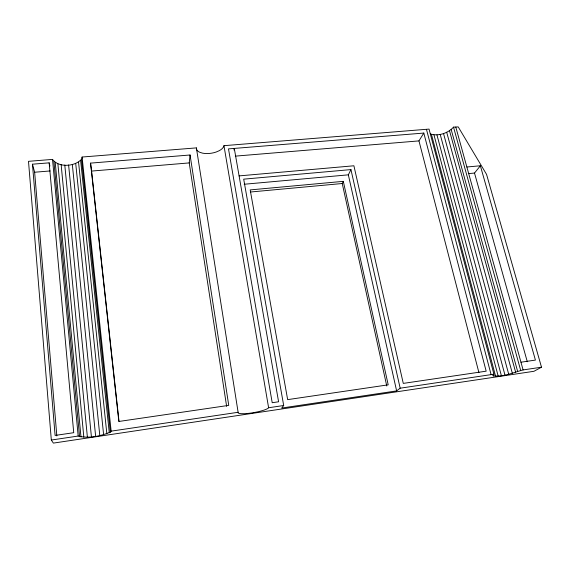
<?xml version="1.0" encoding="UTF-8"?>
<svg xmlns="http://www.w3.org/2000/svg" width="570" height="570" viewBox="0 0 570 570"><rect width="100%" height="100%" fill="white"/><g stroke="black" fill="none" stroke-linecap="round" stroke-linejoin="round"><path stroke-width="0.85" d="M226.632 406.374L189.233 162.913L190.059 154.99L90.544 163.12L118.838 421.472L228.748 405.377L190.059 154.99M541.5 367.201L523.096 369.93C513.335 372.424 503.111 377.397 492.779 375.701L493.926 374.198L429.039 129.091L223.953 145.678A13.944 6.641 -8.5 0 1 219.129 150.751L216.144 152.033A13.944 6.641 -8.5 0 1 202.535 153.145L199.842 152.318A13.944 6.641 -8.5 0 1 196.379 147.887L82.08 157.035L81.845 158.838C75.326 166.732 58.817 167.972 52.526 159.4L28.5 161.331L51.321 440.04L53.359 443.104L533.962 371.291L541.5 367.201L486.559 174.384L458.223 126.896L453.521 127.131C447.97 133.294 438.202 136.529 430.229 133.922M233.964 150.003L234.284 148.414L278.595 401.779L272.211 402.719L228.492 148.884L423.809 133.066L486.167 371.177L403.282 383.396L353.906 165.777L239.094 175.895M386.766 386.004L342.235 183.519L343.311 181.346L250.187 189.91L287.658 399.634L388.206 384.836L343.311 181.346M396.627 390.899L348.341 174.833L350.949 169.596L243.696 179.158L283.689 405.512L281.708 408.042L396.627 390.899L400.168 388.199L493.926 374.198M82.08 157.035L111.143 431.148L110.751 431.932C100.862 436.171 88.642 438.729 78.168 436.05L51.321 440.04M478.928 372.659L418.957 140.897L423.809 133.066M468.305 173.636L474.511 173.059L480.368 165.77L535.422 360.09L520.959 362.207M111.143 431.148L238.118 412.281A15.597 2.665 -10 0 0 241.431 413.699L244.295 413.692A15.597 2.665 -10 0 0 259.322 411.455L262.734 410.521A15.597 2.665 -10 0 0 268.613 407.75L283.689 405.512M250.487 192.012L342.235 183.519M244.188 184.253L348.341 174.833M466.866 167.003L480.368 165.77M235.325 156.13L418.957 140.897M90.544 163.12L91.592 171.078L189.233 162.913M49.896 166.055L49.155 162.842L32.454 164.196L34.635 172.233L50.146 170.95M474.511 173.059L527.293 361.736M455.801 127.089L523.096 369.93M453.521 127.131L520.638 370.229M451.176 129.518L517.667 371.555M449.516 130.744L515.658 372.296M446.695 132.254L512.345 373.307M443.517 133.487L508.704 374.241M440.19 134.37L504.963 375.046M436.934 134.848L501.379 375.666M433.962 134.883L498.173 376.058M431.462 134.47L495.565 376.2M493.271 374.362L493.72 376.079M426.488 129.461L491.112 374.69M350.949 169.596L400.168 388.199M223.953 145.678L268.613 407.75M196.379 147.887L238.118 412.281M91.592 171.078L119.016 421.337M81.517 159.315L110.352 432.174M80.641 160.583L109.283 432.822M78.546 162.165L106.847 433.763M75.71 163.469L103.612 434.682M72.319 164.416L99.793 435.523M68.6 164.951L95.632 436.235M64.788 165.036L91.407 436.777M61.14 164.659L87.381 437.097M57.883 163.847L83.826 437.19M55.247 162.642L80.983 437.04M53.915 161.538L79.572 436.755M52.526 159.4L78.168 436.05M49.155 162.842L73.73 432.694L55.112 435.437L32.454 164.196M34.635 172.233L56.843 435.943"/></g></svg>
